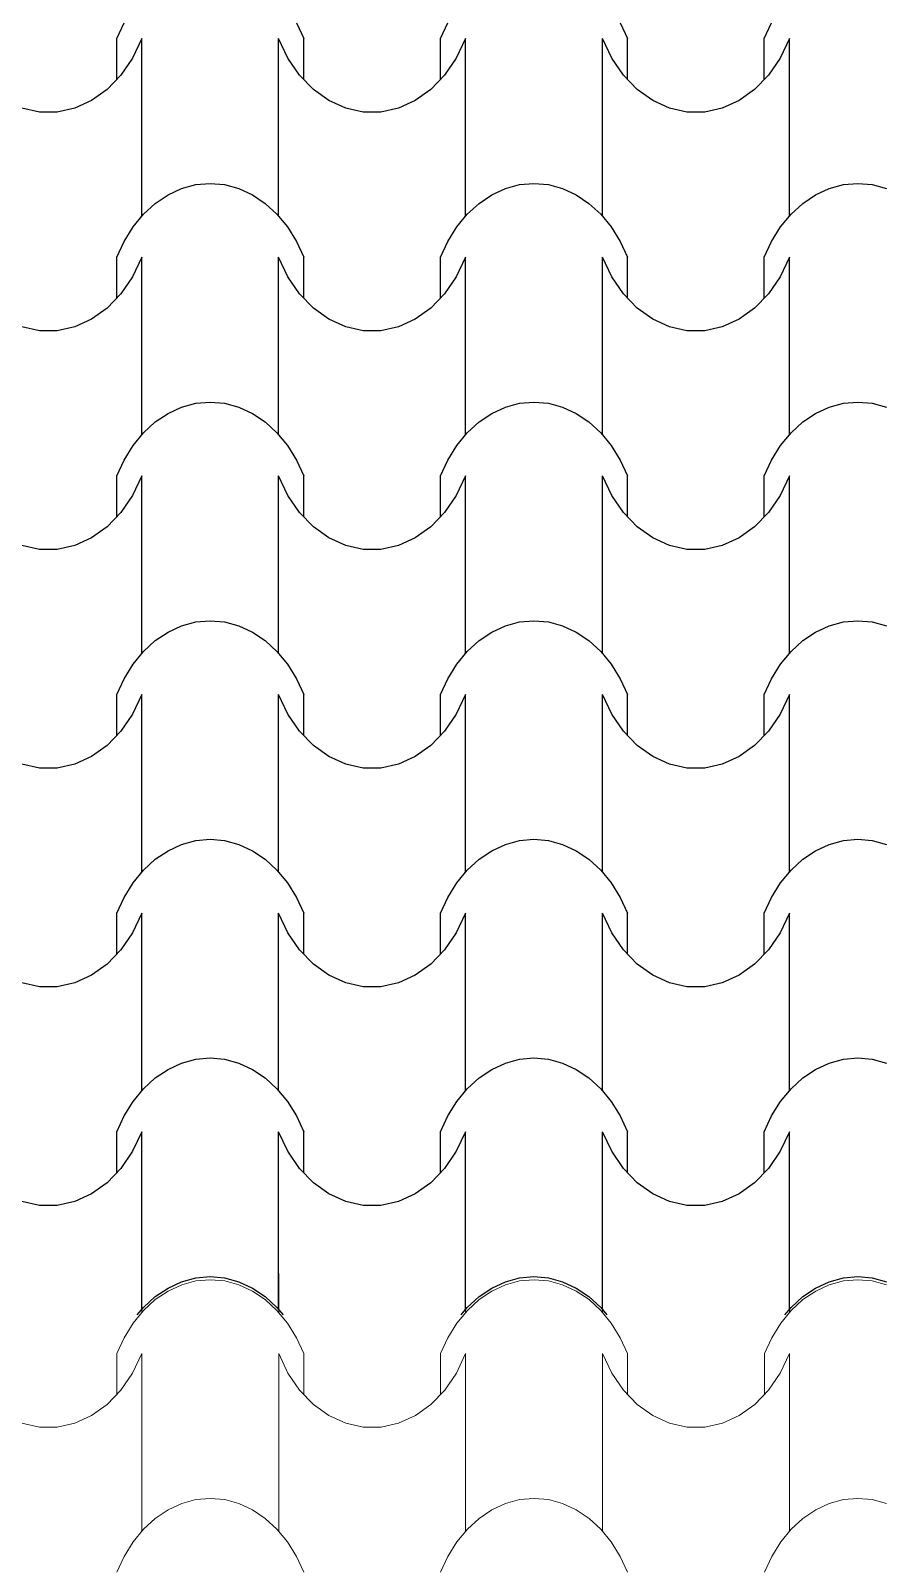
# Model space of a CAD drawing. Header units: millimetres. Extents: x 42452 to 2852333, y -419346 to 834876.
# Drawn here: x 2624256 to 2626026, y 665796 to 668997 of the extents above; entities that cross this region are included whole.
import ezdxf

# ---------------------------------------------------------------- set-up
doc = ezdxf.new("R2010")
doc.units = ezdxf.units.MM
doc.layers.add('M-2 keramitin shtrixi_Ном._пера__21_Pen_No__1', color=7, linetype='Continuous', lineweight=15)
doc.layers.add('memar', color=7, linetype='Continuous', lineweight=25)

# ---------------------------------------------------------------- blocks, each defined once
blk = doc.blocks.new('*X17')
at = {"layer": 'M-2 keramitin shtrixi_Ном._пера__21_Pen_No__1', "color": 7, "linetype": 'Continuous', "lineweight": 15}
for p, q in [((-261851.8, -1353510.1), (-261851.8, -1353428.7)), ((-261566.3, -1353510.1), (-261566.3, -1353428.7)), ((-261176.3, -1353510.1), (-261176.3, -1353428.7)), ((-260890.7, -1353510.1), (-260890.7, -1353428.7)), ((-260500.7, -1353510.1), (-260500.7, -1353428.7)), ((-261797, -1353465.7), (-261768.7, -1353452.6)), ((-261768.7, -1353452.6), (-261739.1, -1353444.6)), ((-261739.1, -1353444.6), (-261709.1, -1353441.9)), ((-261709.1, -1353441.9), (-261679, -1353444.6)), ((-261679, -1353444.6), (-261649.4, -1353452.6)), ((-261649.4, -1353452.6), (-261621.1, -1353465.7)), ((-261121.5, -1353465.7), (-261093.1, -1353452.6)), ((-261093.1, -1353452.6), (-261063.6, -1353444.6)), ((-261063.6, -1353444.6), (-261033.5, -1353441.9)), ((-261033.5, -1353441.9), (-261003.4, -1353444.6)), ((-261003.4, -1353444.6), (-260973.9, -1353452.6)), ((-260973.9, -1353452.6), (-260945.5, -1353465.7)), ((-260445.9, -1353465.7), (-260417.5, -1353452.6)), ((-260417.5, -1353452.6), (-260388, -1353444.6)), ((-260388, -1353444.6), (-260357.9, -1353441.9)), ((-260357.9, -1353441.9), (-260327.8, -1353444.6)), ((-260327.8, -1353444.6), (-260298.3, -1353452.6)), ((-261848.2, -1353506.2), (-261823.7, -1353483.6)), ((-261823.7, -1353483.6), (-261797, -1353465.7)), ((-261621.1, -1353465.7), (-261594.4, -1353483.6)), ((-261594.4, -1353483.6), (-261569.9, -1353506.2)), ((-261172.7, -1353506.2), (-261148.2, -1353483.6)), ((-261148.2, -1353483.6), (-261121.5, -1353465.7)), ((-260945.5, -1353465.7), (-260918.8, -1353483.6)), ((-260918.8, -1353483.6), (-260894.3, -1353506.2)), ((-260497.1, -1353506.2), (-260472.6, -1353483.6)), ((-260472.6, -1353483.6), (-260445.9, -1353465.7)), ((-261870, -1353532.8), (-261848.2, -1353506.2)), ((-261569.9, -1353506.2), (-261548.1, -1353532.8)), ((-261194.5, -1353532.8), (-261172.7, -1353506.2)), ((-260894.3, -1353506.2), (-260872.5, -1353532.8)), ((-260518.9, -1353532.8), (-260497.1, -1353506.2)), ((-261888.8, -1353563), (-261870, -1353532.8)), ((-261548.1, -1353532.8), (-261529.3, -1353563)), ((-261213.2, -1353563), (-261194.5, -1353532.8)), ((-260872.5, -1353532.8), (-260853.8, -1353563)), ((-260537.7, -1353563), (-260518.9, -1353532.8)), ((-261904.1, -1353596.3), (-261888.8, -1353563)), ((-261529.3, -1353563), (-261514, -1353596.3)), ((-261228.5, -1353596.3), (-261213.2, -1353563)), ((-260853.8, -1353563), (-260838.5, -1353596.3)), ((-260553, -1353596.3), (-260537.7, -1353563)), ((-261904.1, -1353681.3), (-261904.1, -1353596.3)), ((-261851.8, -1353596.3), (-261871.1, -1353636.8)), ((-261851.8, -1353781.3), (-261851.8, -1353596.3)), ((-261566.3, -1353781.3), (-261566.3, -1353596.3)), ((-261547, -1353636.8), (-261566.3, -1353596.3)), ((-261514, -1353681.3), (-261514, -1353596.3)), ((-261228.5, -1353681.3), (-261228.5, -1353596.3)), ((-261176.3, -1353596.3), (-261195.6, -1353636.8)), ((-261176.3, -1353781.3), (-261176.3, -1353596.3)), ((-260890.7, -1353781.3), (-260890.7, -1353596.3)), ((-260871.4, -1353636.8), (-260890.7, -1353596.3)), ((-260838.5, -1353681.3), (-260838.5, -1353596.3)), ((-260553, -1353681.3), (-260553, -1353596.3)), ((-260500.7, -1353596.3), (-260520, -1353636.8)), ((-260500.7, -1353781.3), (-260500.7, -1353596.3)), ((-261871.1, -1353636.8), (-261895.6, -1353672.5)), ((-261522.6, -1353672.5), (-261547, -1353636.8)), ((-261195.6, -1353636.8), (-261220, -1353672.5)), ((-260847, -1353672.5), (-260871.4, -1353636.8)), ((-260520, -1353636.8), (-260544.4, -1353672.5)), ((-261895.6, -1353672.5), (-261924.4, -1353702.4)), ((-261493.7, -1353702.4), (-261522.6, -1353672.5)), ((-261220, -1353672.5), (-261248.8, -1353702.4)), ((-260818.2, -1353702.4), (-260847, -1353672.5)), ((-260544.4, -1353672.5), (-260573.2, -1353702.4)), ((-261924.4, -1353702.4), (-261956.7, -1353725.6)), ((-261461.4, -1353725.6), (-261493.7, -1353702.4)), ((-261248.8, -1353702.4), (-261281.2, -1353725.6)), ((-260785.8, -1353725.6), (-260818.2, -1353702.4)), ((-260573.2, -1353702.4), (-260605.6, -1353725.6)), ((-262065.4, -1353749.6), (-262102, -1353741.5)), ((-262046.8, -1353749.6), (-262065.4, -1353749.6)), ((-262028.3, -1353749.6), (-262046.8, -1353749.6)), ((-261991.7, -1353741.5), (-262028.3, -1353749.6)), ((-261956.7, -1353725.6), (-261991.7, -1353741.5)), ((-261426.4, -1353741.5), (-261461.4, -1353725.6)), ((-261389.8, -1353749.6), (-261426.4, -1353741.5)), ((-261371.3, -1353749.6), (-261389.8, -1353749.6)), ((-261352.7, -1353749.6), (-261371.3, -1353749.6)), ((-261316.1, -1353741.5), (-261352.7, -1353749.6)), ((-261281.2, -1353725.6), (-261316.1, -1353741.5)), ((-260750.8, -1353741.5), (-260785.8, -1353725.6)), ((-260714.3, -1353749.6), (-260750.8, -1353741.5)), ((-260695.7, -1353749.6), (-260714.3, -1353749.6)), ((-260677.2, -1353749.6), (-260695.7, -1353749.6)), ((-260640.6, -1353741.5), (-260677.2, -1353749.6)), ((-260605.6, -1353725.6), (-260640.6, -1353741.5)), ((-261851.8, -1353966.4), (-261851.8, -1353781.3)), ((-261566.3, -1353966.4), (-261566.3, -1353781.3)), ((-261176.3, -1353966.4), (-261176.3, -1353781.3)), ((-260890.7, -1353966.4), (-260890.7, -1353781.3)), ((-260500.7, -1353966.4), (-260500.7, -1353781.3)), ((-261797, -1353922), (-261768.7, -1353908.9)), ((-261768.7, -1353908.9), (-261739.1, -1353901)), ((-261739.1, -1353901), (-261709.1, -1353898.3)), ((-261709.1, -1353898.3), (-261679, -1353901)), ((-261679, -1353901), (-261649.4, -1353908.9)), ((-261649.4, -1353908.9), (-261621.1, -1353922)), ((-261121.5, -1353922), (-261093.1, -1353908.9)), ((-261093.1, -1353908.9), (-261063.6, -1353901)), ((-261063.6, -1353901), (-261033.5, -1353898.3)), ((-261033.5, -1353898.3), (-261003.4, -1353901)), ((-261003.4, -1353901), (-260973.9, -1353908.9)), ((-260973.9, -1353908.9), (-260945.5, -1353922)), ((-260445.9, -1353922), (-260417.5, -1353908.9)), ((-260417.5, -1353908.9), (-260388, -1353901)), ((-260388, -1353901), (-260357.9, -1353898.3)), ((-260357.9, -1353898.3), (-260327.8, -1353901)), ((-260327.8, -1353901), (-260298.3, -1353908.9)), ((-261848.2, -1353962.5), (-261823.7, -1353940)), ((-261823.7, -1353940), (-261797, -1353922)), ((-261621.1, -1353922), (-261594.4, -1353940)), ((-261594.4, -1353940), (-261569.9, -1353962.5)), ((-261172.7, -1353962.5), (-261148.2, -1353940)), ((-261148.2, -1353940), (-261121.5, -1353922)), ((-260945.5, -1353922), (-260918.8, -1353940)), ((-260918.8, -1353940), (-260894.3, -1353962.5)), ((-260497.1, -1353962.5), (-260472.6, -1353940)), ((-260472.6, -1353940), (-260445.9, -1353922)), ((-261870, -1353989.1), (-261848.2, -1353962.5)), ((-261569.9, -1353962.5), (-261548.1, -1353989.1)), ((-261194.5, -1353989.1), (-261172.7, -1353962.5)), ((-260894.3, -1353962.5), (-260872.5, -1353989.1)), ((-260518.9, -1353989.1), (-260497.1, -1353962.5)), ((-261888.8, -1354019.4), (-261870, -1353989.1)), ((-261548.1, -1353989.1), (-261529.3, -1354019.4)), ((-261213.2, -1354019.4), (-261194.5, -1353989.1)), ((-260872.5, -1353989.1), (-260853.8, -1354019.4)), ((-260537.7, -1354019.4), (-260518.9, -1353989.1)), ((-261904.1, -1354052.6), (-261888.8, -1354019.4)), ((-261529.3, -1354019.4), (-261514, -1354052.6)), ((-261228.5, -1354052.6), (-261213.2, -1354019.4)), ((-260853.8, -1354019.4), (-260838.5, -1354052.6)), ((-260553, -1354052.6), (-260537.7, -1354019.4))]:
    blk.add_line(p, q, dxfattribs=at)
blk = doc.blocks.new('Fill_2')
at = {"layer": 'M-2 keramitin shtrixi_Ном._пера__21_Pen_No__1', "color": 7, "linetype": 'Continuous', "lineweight": 15}
blk.add_blockref('*X17', (0, 0), dxfattribs=at)

msp = doc.modelspace()

# ---------------------------------------------------------------- linework, layer by layer
at = {"layer": 'memar', "color": 7, "linetype": 'Continuous', "lineweight": 25}
for p, q in [((2624435.33179, 668980.25476), (2624450.62121, 669013.49879)), ((2624810.07683, 669013.49879), (2624825.36625, 668980.25476)), ((2625110.89129, 668980.25476), (2625126.18071, 669013.49879)), ((2625485.63632, 669013.49879), (2625500.92574, 668980.25476)), ((2625786.45078, 668980.25476), (2625801.7402, 669013.49879)), ((2624435.33179, 668895.17076), (2624435.33179, 668980.25476)), ((2624487.5865, 668980.25476), (2624468.26734, 668939.74556)), ((2624487.5865, 668795.18107), (2624487.5865, 668980.25476)), ((2624773.11154, 668795.18107), (2624773.11154, 668980.25476)), ((2624792.4307, 668939.74556), (2624773.11154, 668980.25476)), ((2624825.36625, 668895.17076), (2624825.36625, 668980.25476)), ((2625110.89129, 668895.17076), (2625110.89129, 668980.25476)), ((2625163.146, 668980.25476), (2625143.82683, 668939.74556)), ((2625163.146, 668795.18107), (2625163.146, 668980.25476)), ((2625448.67103, 668795.18107), (2625448.67103, 668980.25476)), ((2625467.9902, 668939.74556), (2625448.67103, 668980.25476)), ((2625500.92574, 668895.17076), (2625500.92574, 668980.25476)), ((2625786.45078, 668895.17076), (2625786.45078, 668980.25476)), ((2625838.70549, 668980.25476), (2625819.38633, 668939.74556)), ((2625838.70549, 668795.18107), (2625838.70549, 668980.25476)), ((2624468.26734, 668939.74556), (2624443.8496, 668904.01562)), ((2624816.84844, 668904.01562), (2624792.4307, 668939.74556)), ((2625143.82683, 668939.74556), (2625119.4091, 668904.01562)), ((2625492.40793, 668904.01562), (2625467.9902, 668939.74556)), ((2625819.38633, 668939.74556), (2625794.96859, 668904.01562)), ((2624443.8496, 668904.01562), (2624415.04187, 668874.1018)), ((2624845.65617, 668874.1018), (2624816.84844, 668904.01562)), ((2625119.4091, 668904.01562), (2625090.60137, 668874.1018)), ((2625521.21566, 668874.1018), (2625492.40793, 668904.01562)), ((2625794.96859, 668904.01562), (2625766.16086, 668874.1018)), ((2624382.68012, 668850.87215), (2624347.70345, 668835.00078)), ((2624415.04187, 668874.1018), (2624382.68012, 668850.87215)), ((2624878.01792, 668850.87215), (2624845.65617, 668874.1018)), ((2624912.99459, 668835.00078), (2624878.01792, 668850.87215)), ((2625058.23962, 668850.87215), (2625023.26294, 668835.00078)), ((2625090.60137, 668874.1018), (2625058.23962, 668850.87215)), ((2625553.57741, 668850.87215), (2625521.21566, 668874.1018)), ((2625588.55409, 668835.00078), (2625553.57741, 668850.87215)), ((2625733.79911, 668850.87215), (2625698.82244, 668835.00078)), ((2625766.16086, 668874.1018), (2625733.79911, 668850.87215)), ((2624274.01171, 668826.94826), (2624237.4351, 668835.00078)), ((2624292.56927, 668826.94826), (2624274.01171, 668826.94826)), ((2624311.12684, 668826.94826), (2624292.56927, 668826.94826)), ((2624347.70345, 668835.00078), (2624311.12684, 668826.94826)), ((2624949.5712, 668826.94826), (2624912.99459, 668835.00078)), ((2624968.12877, 668826.94826), (2624949.5712, 668826.94826)), ((2624986.68633, 668826.94826), (2624968.12877, 668826.94826)), ((2625023.26294, 668835.00078), (2624986.68633, 668826.94826)), ((2625625.1307, 668826.94826), (2625588.55409, 668835.00078)), ((2625643.68826, 668826.94826), (2625625.1307, 668826.94826)), ((2625662.24583, 668826.94826), (2625643.68826, 668826.94826)), ((2625698.82244, 668835.00078), (2625662.24583, 668826.94826)), ((2624487.5865, 668610.10739), (2624487.5865, 668795.18107)), ((2624773.11154, 668610.10739), (2624773.11154, 668795.18107)), ((2625163.146, 668610.10739), (2625163.146, 668795.18107)), ((2625448.67103, 668610.10739), (2625448.67103, 668795.18107)), ((2625838.70549, 668610.10739), (2625838.70549, 668795.18107)), ((2624515.66879, 668636.52326), (2624542.35782, 668654.50245)), ((2624542.35782, 668654.50245), (2624570.73388, 668667.59677)), ((2624570.73388, 668667.59677), (2624600.25294, 668675.55514)), ((2624600.25294, 668675.55514), (2624630.34902, 668678.225)), ((2624630.34902, 668678.225), (2624660.4451, 668675.55514)), ((2624660.4451, 668675.55514), (2624689.96416, 668667.59677)), ((2624689.96416, 668667.59677), (2624718.34023, 668654.50245)), ((2624718.34023, 668654.50245), (2624745.02925, 668636.52326)), ((2625191.22828, 668636.52326), (2625217.91731, 668654.50245)), ((2625217.91731, 668654.50245), (2625246.29338, 668667.59677)), ((2625246.29338, 668667.59677), (2625275.81243, 668675.55514)), ((2625275.81243, 668675.55514), (2625305.90851, 668678.225)), ((2625305.90851, 668678.225), (2625336.0046, 668675.55514)), ((2625336.0046, 668675.55514), (2625365.52365, 668667.59677)), ((2625365.52365, 668667.59677), (2625393.89972, 668654.50245)), ((2625393.89972, 668654.50245), (2625420.58875, 668636.52326)), ((2625866.78778, 668636.52326), (2625893.4768, 668654.50245)), ((2625893.4768, 668654.50245), (2625921.85287, 668667.59677)), ((2625921.85287, 668667.59677), (2625951.37193, 668675.55514)), ((2625951.37193, 668675.55514), (2625981.46801, 668678.225)), ((2625981.46801, 668678.225), (2626011.56409, 668675.55514)), ((2626011.56409, 668675.55514), (2626041.08315, 668667.59677)), ((2624491.17851, 668614.00389), (2624515.66879, 668636.52326)), ((2624745.02925, 668636.52326), (2624769.51953, 668614.00389)), ((2625166.738, 668614.00389), (2625191.22828, 668636.52326)), ((2625420.58875, 668636.52326), (2625445.07903, 668614.00389)), ((2625842.2975, 668614.00389), (2625866.78778, 668636.52326)), ((2624450.62121, 668557.15045), (2624469.35652, 668587.37611)), ((2624469.35652, 668587.37611), (2624491.17851, 668614.00389)), ((2624769.51953, 668614.00389), (2624791.34152, 668587.37611)), ((2624791.34152, 668587.37611), (2624810.07683, 668557.15045)), ((2625126.18071, 668557.15045), (2625144.91601, 668587.37611)), ((2625144.91601, 668587.37611), (2625166.738, 668614.00389)), ((2625445.07903, 668614.00389), (2625466.90102, 668587.37611)), ((2625466.90102, 668587.37611), (2625485.63632, 668557.15045)), ((2625801.7402, 668557.15045), (2625820.47551, 668587.37611)), ((2625820.47551, 668587.37611), (2625842.2975, 668614.00389)), ((2624435.33179, 668523.90642), (2624450.62121, 668557.15045)), ((2624810.07683, 668557.15045), (2624825.36625, 668523.90642)), ((2625110.89129, 668523.90642), (2625126.18071, 668557.15045)), ((2625485.63632, 668557.15045), (2625500.92574, 668523.90642)), ((2625786.45078, 668523.90642), (2625801.7402, 668557.15045)), ((2624435.33179, 668438.82243), (2624435.33179, 668523.90642)), ((2624487.5865, 668523.90642), (2624468.26734, 668483.39722)), ((2624487.5865, 668338.83274), (2624487.5865, 668523.90642)), ((2624773.11154, 668338.83274), (2624773.11154, 668523.90642)), ((2624792.4307, 668483.39722), (2624773.11154, 668523.90642)), ((2624825.36625, 668438.82243), (2624825.36625, 668523.90642)), ((2625110.89129, 668438.82243), (2625110.89129, 668523.90642)), ((2625163.146, 668523.90642), (2625143.82683, 668483.39722)), ((2625163.146, 668338.83274), (2625163.146, 668523.90642)), ((2625448.67103, 668338.83274), (2625448.67103, 668523.90642)), ((2625467.9902, 668483.39722), (2625448.67103, 668523.90642)), ((2625500.92574, 668438.82243), (2625500.92574, 668523.90642)), ((2625786.45078, 668438.82243), (2625786.45078, 668523.90642)), ((2625838.70549, 668523.90642), (2625819.38633, 668483.39722)), ((2625838.70549, 668338.83274), (2625838.70549, 668523.90642)), ((2624468.26734, 668483.39722), (2624443.8496, 668447.66729)), ((2624816.84844, 668447.66729), (2624792.4307, 668483.39722)), ((2625143.82683, 668483.39722), (2625119.4091, 668447.66729)), ((2625492.40793, 668447.66729), (2625467.9902, 668483.39722)), ((2625819.38633, 668483.39722), (2625794.96859, 668447.66729)), ((2624443.8496, 668447.66729), (2624415.04187, 668417.75346)), ((2624845.65617, 668417.75346), (2624816.84844, 668447.66729)), ((2625119.4091, 668447.66729), (2625090.60137, 668417.75346)), ((2625521.21566, 668417.75346), (2625492.40793, 668447.66729)), ((2625794.96859, 668447.66729), (2625766.16086, 668417.75346)), ((2624382.68012, 668394.52381), (2624347.70345, 668378.65244)), ((2624415.04187, 668417.75346), (2624382.68012, 668394.52381)), ((2624878.01792, 668394.52381), (2624845.65617, 668417.75346)), ((2624912.99459, 668378.65244), (2624878.01792, 668394.52381)), ((2625058.23962, 668394.52381), (2625023.26294, 668378.65244)), ((2625090.60137, 668417.75346), (2625058.23962, 668394.52381)), ((2625553.57741, 668394.52381), (2625521.21566, 668417.75346)), ((2625588.55409, 668378.65244), (2625553.57741, 668394.52381)), ((2625733.79911, 668394.52381), (2625698.82244, 668378.65244)), ((2625766.16086, 668417.75346), (2625733.79911, 668394.52381)), ((2624274.01171, 668370.59992), (2624237.4351, 668378.65244)), ((2624292.56927, 668370.59992), (2624274.01171, 668370.59992)), ((2624311.12684, 668370.59992), (2624292.56927, 668370.59992)), ((2624347.70345, 668378.65244), (2624311.12684, 668370.59992)), ((2624949.5712, 668370.59992), (2624912.99459, 668378.65244)), ((2624968.12877, 668370.59992), (2624949.5712, 668370.59992)), ((2624986.68633, 668370.59992), (2624968.12877, 668370.59992)), ((2625023.26294, 668378.65244), (2624986.68633, 668370.59992)), ((2625625.1307, 668370.59992), (2625588.55409, 668378.65244)), ((2625643.68826, 668370.59992), (2625625.1307, 668370.59992)), ((2625662.24583, 668370.59992), (2625643.68826, 668370.59992)), ((2625698.82244, 668378.65244), (2625662.24583, 668370.59992)), ((2624487.5865, 668153.75905), (2624487.5865, 668338.83274)), ((2624773.11154, 668153.75905), (2624773.11154, 668338.83274)), ((2625163.146, 668153.75905), (2625163.146, 668338.83274)), ((2625448.67103, 668153.75905), (2625448.67103, 668338.83274)), ((2625838.70549, 668153.75905), (2625838.70549, 668338.83274)), ((2624542.35782, 668198.15412), (2624570.73388, 668211.24843)), ((2624570.73388, 668211.24843), (2624600.25294, 668219.20681)), ((2624600.25294, 668219.20681), (2624630.34902, 668221.87666)), ((2624630.34902, 668221.87666), (2624660.4451, 668219.20681)), ((2624660.4451, 668219.20681), (2624689.96416, 668211.24843)), ((2624689.96416, 668211.24843), (2624718.34023, 668198.15412)), ((2625217.91731, 668198.15412), (2625246.29338, 668211.24843)), ((2625246.29338, 668211.24843), (2625275.81243, 668219.20681)), ((2625275.81243, 668219.20681), (2625305.90851, 668221.87666)), ((2625305.90851, 668221.87666), (2625336.0046, 668219.20681)), ((2625336.0046, 668219.20681), (2625365.52365, 668211.24843)), ((2625365.52365, 668211.24843), (2625393.89972, 668198.15412)), ((2625893.4768, 668198.15412), (2625921.85287, 668211.24843)), ((2625921.85287, 668211.24843), (2625951.37193, 668219.20681)), ((2625951.37193, 668219.20681), (2625981.46801, 668221.87666)), ((2625981.46801, 668221.87666), (2626011.56409, 668219.20681)), ((2626011.56409, 668219.20681), (2626041.08315, 668211.24843)), ((2624491.17851, 668157.65555), (2624515.66879, 668180.17492)), ((2624515.66879, 668180.17492), (2624542.35782, 668198.15412)), ((2624718.34023, 668198.15412), (2624745.02925, 668180.17492)), ((2624745.02925, 668180.17492), (2624769.51953, 668157.65555)), ((2625166.738, 668157.65555), (2625191.22828, 668180.17492)), ((2625191.22828, 668180.17492), (2625217.91731, 668198.15412)), ((2625393.89972, 668198.15412), (2625420.58875, 668180.17492)), ((2625420.58875, 668180.17492), (2625445.07903, 668157.65555)), ((2625842.2975, 668157.65555), (2625866.78778, 668180.17492)), ((2625866.78778, 668180.17492), (2625893.4768, 668198.15412)), ((2624469.35652, 668131.02777), (2624491.17851, 668157.65555)), ((2624769.51953, 668157.65555), (2624791.34152, 668131.02777)), ((2625144.91601, 668131.02777), (2625166.738, 668157.65555)), ((2625445.07903, 668157.65555), (2625466.90102, 668131.02777)), ((2625820.47551, 668131.02777), (2625842.2975, 668157.65555)), ((2624450.62121, 668100.80211), (2624469.35652, 668131.02777)), ((2624791.34152, 668131.02777), (2624810.07683, 668100.80211)), ((2625126.18071, 668100.80211), (2625144.91601, 668131.02777)), ((2625466.90102, 668131.02777), (2625485.63632, 668100.80211)), ((2625801.7402, 668100.80211), (2625820.47551, 668131.02777)), ((2624435.33179, 668067.55809), (2624450.62121, 668100.80211)), ((2624810.07683, 668100.80211), (2624825.36625, 668067.55809)), ((2625110.89129, 668067.55809), (2625126.18071, 668100.80211)), ((2625485.63632, 668100.80211), (2625500.92574, 668067.55809)), ((2625786.45078, 668067.55809), (2625801.7402, 668100.80211)), ((2624435.33179, 667982.47409), (2624435.33179, 668067.55809)), ((2624487.5865, 668067.55809), (2624468.26734, 668027.04888)), ((2624487.5865, 667882.4844), (2624487.5865, 668067.55809)), ((2624773.11154, 667882.4844), (2624773.11154, 668067.55809)), ((2624792.4307, 668027.04888), (2624773.11154, 668067.55809)), ((2624825.36625, 667982.47409), (2624825.36625, 668067.55809)), ((2625110.89129, 667982.47409), (2625110.89129, 668067.55809)), ((2625163.146, 668067.55809), (2625143.82683, 668027.04888)), ((2625163.146, 667882.4844), (2625163.146, 668067.55809)), ((2625448.67103, 667882.4844), (2625448.67103, 668067.55809)), ((2625467.9902, 668027.04888), (2625448.67103, 668067.55809)), ((2625500.92574, 667982.47409), (2625500.92574, 668067.55809)), ((2625786.45078, 667982.47409), (2625786.45078, 668067.55809)), ((2625838.70549, 668067.55809), (2625819.38633, 668027.04888)), ((2625838.70549, 667882.4844), (2625838.70549, 668067.55809)), ((2624468.26734, 668027.04888), (2624443.8496, 667991.31895)), ((2624816.84844, 667991.31895), (2624792.4307, 668027.04888)), ((2625143.82683, 668027.04888), (2625119.4091, 667991.31895)), ((2625492.40793, 667991.31895), (2625467.9902, 668027.04888)), ((2625819.38633, 668027.04888), (2625794.96859, 667991.31895)), ((2624443.8496, 667991.31895), (2624415.04187, 667961.40512)), ((2624845.65617, 667961.40512), (2624816.84844, 667991.31895)), ((2625119.4091, 667991.31895), (2625090.60137, 667961.40512)), ((2625521.21566, 667961.40512), (2625492.40793, 667991.31895)), ((2625794.96859, 667991.31895), (2625766.16086, 667961.40512)), ((2624415.04187, 667961.40512), (2624382.68012, 667938.17548)), ((2624878.01792, 667938.17548), (2624845.65617, 667961.40512)), ((2625090.60137, 667961.40512), (2625058.23962, 667938.17548)), ((2625553.57741, 667938.17548), (2625521.21566, 667961.40512)), ((2625766.16086, 667961.40512), (2625733.79911, 667938.17548)), ((2624274.01171, 667914.25158), (2624237.4351, 667922.30411)), ((2624292.56927, 667914.25158), (2624274.01171, 667914.25158)), ((2624311.12684, 667914.25158), (2624292.56927, 667914.25158)), ((2624347.70345, 667922.30411), (2624311.12684, 667914.25158)), ((2624382.68012, 667938.17548), (2624347.70345, 667922.30411)), ((2624912.99459, 667922.30411), (2624878.01792, 667938.17548)), ((2624949.5712, 667914.25158), (2624912.99459, 667922.30411)), ((2624968.12877, 667914.25158), (2624949.5712, 667914.25158)), ((2624986.68633, 667914.25158), (2624968.12877, 667914.25158)), ((2625023.26294, 667922.30411), (2624986.68633, 667914.25158)), ((2625058.23962, 667938.17548), (2625023.26294, 667922.30411)), ((2625588.55409, 667922.30411), (2625553.57741, 667938.17548)), ((2625625.1307, 667914.25158), (2625588.55409, 667922.30411)), ((2625643.68826, 667914.25158), (2625625.1307, 667914.25158)), ((2625662.24583, 667914.25158), (2625643.68826, 667914.25158)), ((2625698.82244, 667922.30411), (2625662.24583, 667914.25158)), ((2625733.79911, 667938.17548), (2625698.82244, 667922.30411)), ((2624487.5865, 667697.41071), (2624487.5865, 667882.4844)), ((2624773.11154, 667697.41071), (2624773.11154, 667882.4844)), ((2625163.146, 667697.41071), (2625163.146, 667882.4844)), ((2625448.67103, 667697.41071), (2625448.67103, 667882.4844)), ((2625838.70549, 667697.41071), (2625838.70549, 667882.4844)), ((2624542.35782, 667741.80578), (2624570.73388, 667754.90009)), ((2624570.73388, 667754.90009), (2624600.25294, 667762.85847)), ((2624600.25294, 667762.85847), (2624630.34902, 667765.52833)), ((2624630.34902, 667765.52833), (2624660.4451, 667762.85847)), ((2624660.4451, 667762.85847), (2624689.96416, 667754.90009)), ((2624689.96416, 667754.90009), (2624718.34023, 667741.80578)), ((2625217.91731, 667741.80578), (2625246.29338, 667754.90009)), ((2625246.29338, 667754.90009), (2625275.81243, 667762.85847)), ((2625275.81243, 667762.85847), (2625305.90851, 667765.52833)), ((2625305.90851, 667765.52833), (2625336.0046, 667762.85847)), ((2625336.0046, 667762.85847), (2625365.52365, 667754.90009)), ((2625365.52365, 667754.90009), (2625393.89972, 667741.80578)), ((2625893.4768, 667741.80578), (2625921.85287, 667754.90009)), ((2625921.85287, 667754.90009), (2625951.37193, 667762.85847)), ((2625951.37193, 667762.85847), (2625981.46801, 667765.52833)), ((2625981.46801, 667765.52833), (2626011.56409, 667762.85847)), ((2626011.56409, 667762.85847), (2626041.08315, 667754.90009)), ((2624491.17851, 667701.30721), (2624515.66879, 667723.82658)), ((2624515.66879, 667723.82658), (2624542.35782, 667741.80578)), ((2624718.34023, 667741.80578), (2624745.02925, 667723.82658)), ((2624745.02925, 667723.82658), (2624769.51953, 667701.30721)), ((2625166.738, 667701.30721), (2625191.22828, 667723.82658)), ((2625191.22828, 667723.82658), (2625217.91731, 667741.80578)), ((2625393.89972, 667741.80578), (2625420.58875, 667723.82658)), ((2625420.58875, 667723.82658), (2625445.07903, 667701.30721)), ((2625842.2975, 667701.30721), (2625866.78778, 667723.82658)), ((2625866.78778, 667723.82658), (2625893.4768, 667741.80578)), ((2624469.35652, 667674.67944), (2624491.17851, 667701.30721)), ((2624769.51953, 667701.30721), (2624791.34152, 667674.67944)), ((2625144.91601, 667674.67944), (2625166.738, 667701.30721)), ((2625445.07903, 667701.30721), (2625466.90102, 667674.67944)), ((2625820.47551, 667674.67944), (2625842.2975, 667701.30721)), ((2624450.62121, 667644.45378), (2624469.35652, 667674.67944)), ((2624791.34152, 667674.67944), (2624810.07683, 667644.45378)), ((2625126.18071, 667644.45378), (2625144.91601, 667674.67944)), ((2625466.90102, 667674.67944), (2625485.63632, 667644.45378)), ((2625801.7402, 667644.45378), (2625820.47551, 667674.67944)), ((2624435.33179, 667611.20975), (2624450.62121, 667644.45378)), ((2624810.07683, 667644.45378), (2624825.36625, 667611.20975)), ((2625110.89129, 667611.20975), (2625126.18071, 667644.45378)), ((2625485.63632, 667644.45378), (2625500.92574, 667611.20975)), ((2625786.45078, 667611.20975), (2625801.7402, 667644.45378)), ((2624435.33179, 667526.12575), (2624435.33179, 667611.20975)), ((2624487.5865, 667611.20975), (2624468.26734, 667570.70055)), ((2624487.5865, 667426.13606), (2624487.5865, 667611.20975)), ((2624773.11154, 667426.13606), (2624773.11154, 667611.20975)), ((2624792.4307, 667570.70055), (2624773.11154, 667611.20975)), ((2624825.36625, 667526.12575), (2624825.36625, 667611.20975)), ((2625110.89129, 667526.12575), (2625110.89129, 667611.20975)), ((2625163.146, 667611.20975), (2625143.82683, 667570.70055)), ((2625163.146, 667426.13606), (2625163.146, 667611.20975)), ((2625448.67103, 667426.13606), (2625448.67103, 667611.20975)), ((2625467.9902, 667570.70055), (2625448.67103, 667611.20975)), ((2625500.92574, 667526.12575), (2625500.92574, 667611.20975)), ((2625786.45078, 667526.12575), (2625786.45078, 667611.20975)), ((2625838.70549, 667611.20975), (2625819.38633, 667570.70055)), ((2625838.70549, 667426.13606), (2625838.70549, 667611.20975)), ((2624468.26734, 667570.70055), (2624443.8496, 667534.97061)), ((2624816.84844, 667534.97061), (2624792.4307, 667570.70055)), ((2625143.82683, 667570.70055), (2625119.4091, 667534.97061)), ((2625492.40793, 667534.97061), (2625467.9902, 667570.70055)), ((2625819.38633, 667570.70055), (2625794.96859, 667534.97061)), ((2624443.8496, 667534.97061), (2624415.04187, 667505.05679)), ((2624845.65617, 667505.05679), (2624816.84844, 667534.97061)), ((2625119.4091, 667534.97061), (2625090.60137, 667505.05679)), ((2625521.21566, 667505.05679), (2625492.40793, 667534.97061)), ((2625794.96859, 667534.97061), (2625766.16086, 667505.05679)), ((2624415.04187, 667505.05679), (2624382.68012, 667481.82714)), ((2624878.01792, 667481.82714), (2624845.65617, 667505.05679)), ((2625090.60137, 667505.05679), (2625058.23962, 667481.82714)), ((2625553.57741, 667481.82714), (2625521.21566, 667505.05679)), ((2625766.16086, 667505.05679), (2625733.79911, 667481.82714)), ((2624274.01171, 667457.90325), (2624237.4351, 667465.95577)), ((2624347.70345, 667465.95577), (2624311.12684, 667457.90325)), ((2624382.68012, 667481.82714), (2624347.70345, 667465.95577)), ((2624912.99459, 667465.95577), (2624878.01792, 667481.82714)), ((2624949.5712, 667457.90325), (2624912.99459, 667465.95577)), ((2625023.26294, 667465.95577), (2624986.68633, 667457.90325)), ((2625058.23962, 667481.82714), (2625023.26294, 667465.95577)), ((2625588.55409, 667465.95577), (2625553.57741, 667481.82714)), ((2625625.1307, 667457.90325), (2625588.55409, 667465.95577)), ((2625698.82244, 667465.95577), (2625662.24583, 667457.90325)), ((2625733.79911, 667481.82714), (2625698.82244, 667465.95577)), ((2624292.56927, 667457.90325), (2624274.01171, 667457.90325)), ((2624311.12684, 667457.90325), (2624292.56927, 667457.90325)), ((2624968.12877, 667457.90325), (2624949.5712, 667457.90325)), ((2624986.68633, 667457.90325), (2624968.12877, 667457.90325)), ((2625643.68826, 667457.90325), (2625625.1307, 667457.90325)), ((2625662.24583, 667457.90325), (2625643.68826, 667457.90325)), ((2624487.5865, 667241.06238), (2624487.5865, 667426.13606)), ((2624773.11154, 667241.06238), (2624773.11154, 667426.13606)), ((2625163.146, 667241.06238), (2625163.146, 667426.13606)), ((2625448.67103, 667241.06238), (2625448.67103, 667426.13606)), ((2625838.70549, 667241.06238), (2625838.70549, 667426.13606)), ((2624570.73388, 667298.55176), (2624600.25294, 667306.51013)), ((2624600.25294, 667306.51013), (2624630.34902, 667309.17999)), ((2624630.34902, 667309.17999), (2624660.4451, 667306.51013)), ((2624660.4451, 667306.51013), (2624689.96416, 667298.55176)), ((2625246.29338, 667298.55176), (2625275.81243, 667306.51013)), ((2625275.81243, 667306.51013), (2625305.90851, 667309.17999)), ((2625305.90851, 667309.17999), (2625336.0046, 667306.51013)), ((2625336.0046, 667306.51013), (2625365.52365, 667298.55176)), ((2625921.85287, 667298.55176), (2625951.37193, 667306.51013)), ((2625951.37193, 667306.51013), (2625981.46801, 667309.17999)), ((2625981.46801, 667309.17999), (2626011.56409, 667306.51013)), ((2626011.56409, 667306.51013), (2626041.08315, 667298.55176)), ((2624515.66879, 667267.47824), (2624542.35782, 667285.45744)), ((2624542.35782, 667285.45744), (2624570.73388, 667298.55176)), ((2624689.96416, 667298.55176), (2624718.34023, 667285.45744)), ((2624718.34023, 667285.45744), (2624745.02925, 667267.47824)), ((2625191.22828, 667267.47824), (2625217.91731, 667285.45744)), ((2625217.91731, 667285.45744), (2625246.29338, 667298.55176)), ((2625365.52365, 667298.55176), (2625393.89972, 667285.45744)), ((2625393.89972, 667285.45744), (2625420.58875, 667267.47824)), ((2625866.78778, 667267.47824), (2625893.4768, 667285.45744)), ((2625893.4768, 667285.45744), (2625921.85287, 667298.55176)), ((2624469.35652, 667218.3311), (2624491.17851, 667244.95888)), ((2624491.17851, 667244.95888), (2624515.66879, 667267.47824)), ((2624745.02925, 667267.47824), (2624769.51953, 667244.95888)), ((2624769.51953, 667244.95888), (2624791.34152, 667218.3311)), ((2625144.91601, 667218.3311), (2625166.738, 667244.95888)), ((2625166.738, 667244.95888), (2625191.22828, 667267.47824)), ((2625420.58875, 667267.47824), (2625445.07903, 667244.95888)), ((2625445.07903, 667244.95888), (2625466.90102, 667218.3311)), ((2625820.47551, 667218.3311), (2625842.2975, 667244.95888)), ((2625842.2975, 667244.95888), (2625866.78778, 667267.47824)), ((2624450.62121, 667188.10544), (2624469.35652, 667218.3311)), ((2624791.34152, 667218.3311), (2624810.07683, 667188.10544)), ((2625126.18071, 667188.10544), (2625144.91601, 667218.3311)), ((2625466.90102, 667218.3311), (2625485.63632, 667188.10544)), ((2625801.7402, 667188.10544), (2625820.47551, 667218.3311)), ((2624435.33179, 667154.86141), (2624450.62121, 667188.10544)), ((2624810.07683, 667188.10544), (2624825.36625, 667154.86141)), ((2625110.89129, 667154.86141), (2625126.18071, 667188.10544)), ((2625485.63632, 667188.10544), (2625500.92574, 667154.86141)), ((2625786.45078, 667154.86141), (2625801.7402, 667188.10544)), ((2624435.33179, 667069.77742), (2624435.33179, 667154.86141)), ((2624487.5865, 667154.86141), (2624468.26734, 667114.35221)), ((2624487.5865, 666969.78772), (2624487.5865, 667154.86141)), ((2624773.11154, 666969.78772), (2624773.11154, 667154.86141)), ((2624792.4307, 667114.35221), (2624773.11154, 667154.86141)), ((2624825.36625, 667069.77742), (2624825.36625, 667154.86141)), ((2625110.89129, 667069.77742), (2625110.89129, 667154.86141)), ((2625163.146, 667154.86141), (2625143.82683, 667114.35221)), ((2625163.146, 666969.78772), (2625163.146, 667154.86141)), ((2625448.67103, 666969.78772), (2625448.67103, 667154.86141)), ((2625467.9902, 667114.35221), (2625448.67103, 667154.86141)), ((2625500.92574, 667069.77742), (2625500.92574, 667154.86141)), ((2625786.45078, 667069.77742), (2625786.45078, 667154.86141)), ((2625838.70549, 667154.86141), (2625819.38633, 667114.35221)), ((2625838.70549, 666969.78772), (2625838.70549, 667154.86141)), ((2624468.26734, 667114.35221), (2624443.8496, 667078.62228)), ((2624816.84844, 667078.62228), (2624792.4307, 667114.35221)), ((2625143.82683, 667114.35221), (2625119.4091, 667078.62228)), ((2625492.40793, 667078.62228), (2625467.9902, 667114.35221)), ((2625819.38633, 667114.35221), (2625794.96859, 667078.62228)), ((2624443.8496, 667078.62228), (2624415.04187, 667048.70845)), ((2624845.65617, 667048.70845), (2624816.84844, 667078.62228)), ((2625119.4091, 667078.62228), (2625090.60137, 667048.70845)), ((2625521.21566, 667048.70845), (2625492.40793, 667078.62228)), ((2625794.96859, 667078.62228), (2625766.16086, 667048.70845)), ((2624382.68012, 667025.4788), (2624347.70345, 667009.60743)), ((2624415.04187, 667048.70845), (2624382.68012, 667025.4788)), ((2624878.01792, 667025.4788), (2624845.65617, 667048.70845)), ((2624912.99459, 667009.60743), (2624878.01792, 667025.4788)), ((2625058.23962, 667025.4788), (2625023.26294, 667009.60743)), ((2625090.60137, 667048.70845), (2625058.23962, 667025.4788)), ((2625553.57741, 667025.4788), (2625521.21566, 667048.70845)), ((2625588.55409, 667009.60743), (2625553.57741, 667025.4788)), ((2625733.79911, 667025.4788), (2625698.82244, 667009.60743)), ((2625766.16086, 667048.70845), (2625733.79911, 667025.4788)), ((2624274.01171, 667001.55491), (2624237.4351, 667009.60743)), ((2624292.56927, 667001.55491), (2624274.01171, 667001.55491)), ((2624311.12684, 667001.55491), (2624292.56927, 667001.55491)), ((2624347.70345, 667009.60743), (2624311.12684, 667001.55491)), ((2624949.5712, 667001.55491), (2624912.99459, 667009.60743)), ((2624968.12877, 667001.55491), (2624949.5712, 667001.55491)), ((2624986.68633, 667001.55491), (2624968.12877, 667001.55491)), ((2625023.26294, 667009.60743), (2624986.68633, 667001.55491)), ((2625625.1307, 667001.55491), (2625588.55409, 667009.60743)), ((2625643.68826, 667001.55491), (2625625.1307, 667001.55491)), ((2625662.24583, 667001.55491), (2625643.68826, 667001.55491)), ((2625698.82244, 667009.60743), (2625662.24583, 667001.55491)), ((2624487.5865, 666784.71404), (2624487.5865, 666969.78772)), ((2624773.11154, 666784.71404), (2624773.11154, 666969.78772)), ((2625163.146, 666784.71404), (2625163.146, 666969.78772)), ((2625448.67103, 666784.71404), (2625448.67103, 666969.78772)), ((2625838.70549, 666784.71404), (2625838.70549, 666969.78772)), ((2624515.66879, 666811.12991), (2624542.35782, 666829.1091)), ((2624542.35782, 666829.1091), (2624570.73388, 666842.20342)), ((2624570.73388, 666842.20342), (2624600.25294, 666850.1618)), ((2624600.25294, 666850.1618), (2624630.34902, 666852.83165)), ((2624630.34902, 666852.83165), (2624660.4451, 666850.1618)), ((2624660.4451, 666850.1618), (2624689.96416, 666842.20342)), ((2624689.96416, 666842.20342), (2624718.34023, 666829.1091)), ((2624718.34023, 666829.1091), (2624745.02925, 666811.12991)), ((2625191.22828, 666811.12991), (2625217.91731, 666829.1091)), ((2625217.91731, 666829.1091), (2625246.29338, 666842.20342)), ((2625246.29338, 666842.20342), (2625275.81243, 666850.1618)), ((2625275.81243, 666850.1618), (2625305.90851, 666852.83165)), ((2625305.90851, 666852.83165), (2625336.0046, 666850.1618)), ((2625336.0046, 666850.1618), (2625365.52365, 666842.20342)), ((2625365.52365, 666842.20342), (2625393.89972, 666829.1091)), ((2625393.89972, 666829.1091), (2625420.58875, 666811.12991)), ((2625866.78778, 666811.12991), (2625893.4768, 666829.1091)), ((2625893.4768, 666829.1091), (2625921.85287, 666842.20342)), ((2625921.85287, 666842.20342), (2625951.37193, 666850.1618)), ((2625951.37193, 666850.1618), (2625981.46801, 666852.83165)), ((2625981.46801, 666852.83165), (2626011.56409, 666850.1618)), ((2626011.56409, 666850.1618), (2626041.08315, 666842.20342)), ((2624491.17851, 666788.61054), (2624515.66879, 666811.12991)), ((2624745.02925, 666811.12991), (2624769.51953, 666788.61054)), ((2625166.738, 666788.61054), (2625191.22828, 666811.12991)), ((2625420.58875, 666811.12991), (2625445.07903, 666788.61054)), ((2625842.2975, 666788.61054), (2625866.78778, 666811.12991)), ((2624450.62121, 666731.7571), (2624469.35652, 666761.98276)), ((2624469.35652, 666761.98276), (2624491.17851, 666788.61054)), ((2624769.51953, 666788.61054), (2624791.34152, 666761.98276)), ((2624791.34152, 666761.98276), (2624810.07683, 666731.7571)), ((2625126.18071, 666731.7571), (2625144.91601, 666761.98276)), ((2625144.91601, 666761.98276), (2625166.738, 666788.61054)), ((2625445.07903, 666788.61054), (2625466.90102, 666761.98276)), ((2625466.90102, 666761.98276), (2625485.63632, 666731.7571)), ((2625801.7402, 666731.7571), (2625820.47551, 666761.98276)), ((2625820.47551, 666761.98276), (2625842.2975, 666788.61054)), ((2624435.33179, 666698.51307), (2624450.62121, 666731.7571)), ((2624810.07683, 666731.7571), (2624825.36625, 666698.51307)), ((2625110.89129, 666698.51307), (2625126.18071, 666731.7571)), ((2625485.63632, 666731.7571), (2625500.92574, 666698.51307)), ((2625786.45078, 666698.51307), (2625801.7402, 666731.7571)), ((2624435.33179, 666613.42908), (2624435.33179, 666698.51307)), ((2624487.5865, 666698.51307), (2624468.26734, 666658.00387)), ((2624487.5865, 666513.43939), (2624487.5865, 666698.51307)), ((2624773.11154, 666513.43939), (2624773.11154, 666698.51307)), ((2624792.4307, 666658.00387), (2624773.11154, 666698.51307)), ((2624825.36625, 666613.42908), (2624825.36625, 666698.51307)), ((2625110.89129, 666613.42908), (2625110.89129, 666698.51307)), ((2625163.146, 666698.51307), (2625143.82683, 666658.00387)), ((2625163.146, 666513.43939), (2625163.146, 666698.51307)), ((2625448.67103, 666513.43939), (2625448.67103, 666698.51307)), ((2625467.9902, 666658.00387), (2625448.67103, 666698.51307)), ((2625500.92574, 666613.42908), (2625500.92574, 666698.51307)), ((2625786.45078, 666613.42908), (2625786.45078, 666698.51307)), ((2625838.70549, 666698.51307), (2625819.38633, 666658.00387)), ((2625838.70549, 666513.43939), (2625838.70549, 666698.51307)), ((2624468.26734, 666658.00387), (2624443.8496, 666622.27394)), ((2624816.84844, 666622.27394), (2624792.4307, 666658.00387)), ((2625143.82683, 666658.00387), (2625119.4091, 666622.27394)), ((2625492.40793, 666622.27394), (2625467.9902, 666658.00387)), ((2625819.38633, 666658.00387), (2625794.96859, 666622.27394)), ((2624443.8496, 666622.27394), (2624415.04187, 666592.36011)), ((2624845.65617, 666592.36011), (2624816.84844, 666622.27394)), ((2625119.4091, 666622.27394), (2625090.60137, 666592.36011)), ((2625521.21566, 666592.36011), (2625492.40793, 666622.27394)), ((2625794.96859, 666622.27394), (2625766.16086, 666592.36011)), ((2624415.04187, 666592.36011), (2624382.68012, 666569.13047)), ((2624878.01792, 666569.13047), (2624845.65617, 666592.36011)), ((2625090.60137, 666592.36011), (2625058.23962, 666569.13047)), ((2625553.57741, 666569.13047), (2625521.21566, 666592.36011)), ((2625766.16086, 666592.36011), (2625733.79911, 666569.13047)), ((2624274.01171, 666545.20657), (2624237.4351, 666553.25909)), ((2624292.56927, 666545.20657), (2624274.01171, 666545.20657)), ((2624311.12684, 666545.20657), (2624292.56927, 666545.20657)), ((2624347.70345, 666553.25909), (2624311.12684, 666545.20657)), ((2624382.68012, 666569.13047), (2624347.70345, 666553.25909)), ((2624912.99459, 666553.25909), (2624878.01792, 666569.13047)), ((2624949.5712, 666545.20657), (2624912.99459, 666553.25909)), ((2624968.12877, 666545.20657), (2624949.5712, 666545.20657)), ((2624986.68633, 666545.20657), (2624968.12877, 666545.20657)), ((2625023.26294, 666553.25909), (2624986.68633, 666545.20657)), ((2625058.23962, 666569.13047), (2625023.26294, 666553.25909)), ((2625588.55409, 666553.25909), (2625553.57741, 666569.13047)), ((2625625.1307, 666545.20657), (2625588.55409, 666553.25909)), ((2625643.68826, 666545.20657), (2625625.1307, 666545.20657)), ((2625662.24583, 666545.20657), (2625643.68826, 666545.20657)), ((2625698.82244, 666553.25909), (2625662.24583, 666545.20657)), ((2625733.79911, 666569.13047), (2625698.82244, 666553.25909)), ((2624487.5865, 666328.3657), (2624487.5865, 666513.43939)), ((2624773.11154, 666328.3657), (2624773.11154, 666513.43939)), ((2625163.146, 666328.3657), (2625163.146, 666513.43939)), ((2625448.67103, 666328.3657), (2625448.67103, 666513.43939)), ((2625838.70549, 666328.3657), (2625838.70549, 666513.43939)), ((2624542.35782, 666372.76077), (2624570.73388, 666385.85508)), ((2624570.73388, 666385.85508), (2624600.25294, 666393.81346)), ((2624600.25294, 666393.81346), (2624630.34902, 666396.48332)), ((2624630.34902, 666396.48332), (2624660.4451, 666393.81346)), ((2624660.4451, 666393.81346), (2624689.96416, 666385.85508)), ((2624689.96416, 666385.85508), (2624718.34023, 666372.76077)), ((2625217.91731, 666372.76077), (2625246.29338, 666385.85508)), ((2625246.29338, 666385.85508), (2625275.81243, 666393.81346)), ((2625275.81243, 666393.81346), (2625305.90851, 666396.48332)), ((2625305.90851, 666396.48332), (2625336.0046, 666393.81346)), ((2625336.0046, 666393.81346), (2625365.52365, 666385.85508)), ((2625365.52365, 666385.85508), (2625393.89972, 666372.76077)), ((2625893.4768, 666372.76077), (2625921.85287, 666385.85508)), ((2625921.85287, 666385.85508), (2625951.37193, 666393.81346)), ((2625951.37193, 666393.81346), (2625981.46801, 666396.48332)), ((2625981.46801, 666396.48332), (2626011.56409, 666393.81346)), ((2626011.56409, 666393.81346), (2626041.08315, 666385.85508)), ((2624491.17851, 666332.2622), (2624515.66879, 666354.78157)), ((2624515.66879, 666354.78157), (2624542.35782, 666372.76077)), ((2624718.34023, 666372.76077), (2624745.02925, 666354.78157)), ((2624745.02925, 666354.78157), (2624769.51953, 666332.2622)), ((2625166.738, 666332.2622), (2625191.22828, 666354.78157)), ((2625191.22828, 666354.78157), (2625217.91731, 666372.76077)), ((2625393.89972, 666372.76077), (2625420.58875, 666354.78157)), ((2625420.58875, 666354.78157), (2625445.07903, 666332.2622)), ((2625842.2975, 666332.2622), (2625866.78778, 666354.78157)), ((2625866.78778, 666354.78157), (2625893.4768, 666372.76077)), ((2624478.21668, 666316.44582), (2624491.17851, 666332.2622)), ((2624769.51953, 666332.2622), (2624782.48137, 666316.44582)), ((2625153.77617, 666316.44582), (2625166.738, 666332.2622)), ((2625445.07903, 666332.2622), (2625458.04086, 666316.44582)), ((2625829.33566, 666316.44582), (2625842.2975, 666332.2622))]:
    msp.add_line(p, q, dxfattribs=at)

# ---------------------------------------------------------------- block references
msp.add_blockref('Fill_2', (2886339.52978, 2019832.0495), dxfattribs=at)

doc.saveas('drawing.dxf')
